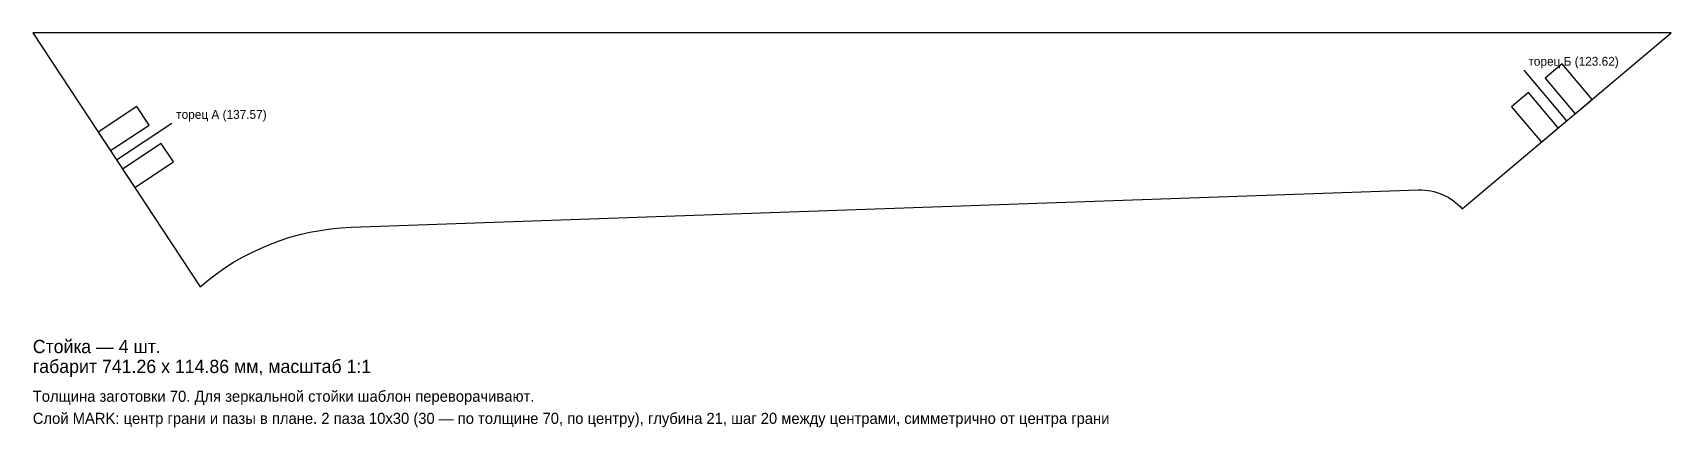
# Model space of a CAD drawing. Header units: millimetres. Extents: x 0 to 741, y -64 to 115.
import ezdxf

# ---------------------------------------------------------------- set-up
doc = ezdxf.new("R2010")
doc.units = ezdxf.units.MM
for name, color, linetype in [('CUT', 1, 'Continuous'), ('MARK', 5, 'Continuous'), ('TEXT', 7, 'Continuous')]:
    doc.layers.add(name, color=color, linetype=linetype)

msp = doc.modelspace()

# ---------------------------------------------------------------- linework, layer by layer
at = {"layer": 'CUT'}
msp.add_lwpolyline([(0, 114.86), (75.71, 0, -0.171831), (144.04, 26.91), (626.97, 43.78, -0.226277), (646.71, 35.2), (741.26, 114.86)], format="xyb", close=True, dxfattribs=at)
at = {"layer": 'MARK'}
for p, q in [((693.99, 75.03), (674.66, 97.97)), ((37.85, 57.43), (62.9, 73.94))]:
    msp.add_line(p, q, dxfattribs=at)
for points in [[(697.81, 78.25), (705.46, 84.7), (691.93, 100.75), (684.28, 94.31)], [(682.52, 65.36), (690.16, 71.81), (676.63, 87.87), (668.98, 81.42)], [(29.6, 69.96), (35.1, 61.61), (52.64, 73.16), (47.13, 81.51)], [(40.61, 53.26), (46.11, 44.91), (63.64, 56.46), (58.14, 64.81)]]:
    msp.add_lwpolyline(points, close=True, dxfattribs=at)

# ---------------------------------------------------------------- texts
for s, p in [('торец Б (123.62)', (676.66, 99.97)), ('торец А (137.57)', (64.9, 75.94))]:
    msp.add_text(s, height=4, dxfattribs=at).set_placement(p)
at = {"layer": 'TEXT'}
for s, height, p in [('Стойка — 4 шт.', 6, (0, -30)), ('габарит 741.26 x 114.86 мм, масштаб 1:1', 6, (0, -39)), ('Толщина заготовки 70. Для зеркальной стойки шаблон переворачивают.', 5, (0, -52)), ('Слой MARK: центр грани и пазы в плане. 2 паза 10x30 (30 — по толщине 70, по центру), глубина 21, шаг 20 между центрами, симметрично от центра грани', 5, (0, -62))]:
    msp.add_text(s, height=height, dxfattribs=at).set_placement(p)

doc.saveas('drawing.dxf')
